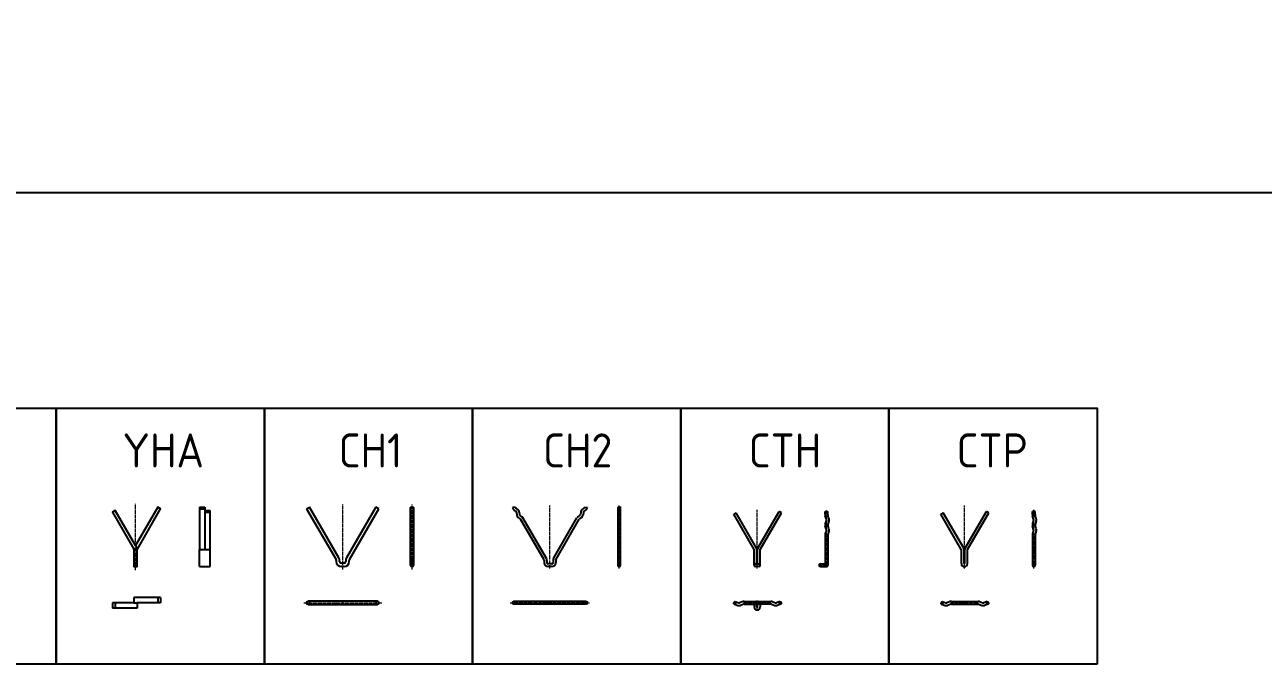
# Model space of a CAD drawing. Header units: millimetres. Extents: x -1950 to 46825, y 0 to 25443.
# Drawn here: x 20800 to 24436, y 12821 to 14700 of the extents above; entities that cross this region are included whole.
import ezdxf
from ezdxf.enums import TextEntityAlignment as Align

# ---------------------------------------------------------------- set-up
doc = ezdxf.new("R2010")
doc.units = ezdxf.units.MM
doc.linetypes.add('AM_DIN_F_W050', pattern=[6.25, 4.75, -1.5])
doc.linetypes.add('AM_DIN_G_W050', pattern=[13.75, 9.75, -1.5, 1, -1.5])
doc.layers.add('AM_VIEWS', color=1, linetype='Continuous', lineweight=25, plot=False)
for name, color, linetype in [('ANCHOR', 7, 'Continuous'), ('ST ANKER', 3, 'Continuous'), ('Text_5', 1, 'Continuous')]:
    doc.layers.add(name, color=color, linetype=linetype)
for name, color, linetype, lineweight in [('CENTER', 4, 'AM_DIN_G_W050', 35), ('Mitte_018', 4, 'AM_DIN_G_W050', 18), ('Verdeckt_025', 3, 'AM_DIN_F_W050', 25)]:
    doc.layers.add(name, color=color, linetype=linetype, lineweight=lineweight)
doc.styles.add('ISOCP', font='isocp.shx', dxfattribs={"height": 7})

# ---------------------------------------------------------------- blocks, each defined once
blk = doc.blocks.new('*U444')
at = {"layer": 'ANCHOR', "color": 0, "linetype": 'ByBlock', "lineweight": -2}
blk.add_line((0, 62.1), (3.3, 56.5), dxfattribs=at)
blk.add_arc((-8, 50), 3, 0, 30, dxfattribs=at)
at = {"layer": 'Mitte_018'}
blk.add_line((0, -10), (0, 185), dxfattribs=at)
at = {"layer": 'ST ANKER'}
for points in [[(5.4, 51.5), (73.8, 170), (65.2, 175), (0, 62.1), (-59.4, 165), (-68, 160), (-5.4, 51.5)], [(-5, 50), (-5, 0), (5, 0), (5, 50)]]:
    blk.add_lwpolyline(points, dxfattribs=at)
for centre, radius, start, end in [((-8, 50), 13, 0, 30), ((8, 50), 3, 150, 180)]:
    blk.add_arc(centre, radius, start, end, dxfattribs=at)
blk = doc.blocks.new('*U445')
at = {"layer": 'ST ANKER'}
for p, q in [((-16, 175), (0, 175)), ((-16, 175), (-16, 50)), ((-16, 170), (0, 170)), ((0, 175), (0, 50)), ((0, 165), (16, 165)), ((0, 160), (16, 160)), ((16, 50), (16, 165)), ((-16, 50), (16, 50)), ((-16, 0), (-16, 50)), ((16, 0), (16, 50)), ((-16, 0), (16, 0))]:
    blk.add_line(p, q, dxfattribs=at)
blk = doc.blocks.new('*U446')
at = {"layer": 'ST ANKER'}
for p, q in [((-5, 16), (-5, 0)), ((73.8, 16), (-5, 16)), ((65.2, 16), (65.2, 0)), ((73.8, 16), (73.8, 0)), ((-68, 0), (-68, -16)), ((-5, 0), (-68, 0)), ((5, -16), (-68, -16)), ((-59.4, 0), (-59.4, -16)), ((-5, 0), (5, 0)), ((5, 0), (5, -16)), ((73.8, 0), (5, 0))]:
    blk.add_line(p, q, dxfattribs=at)
blk = doc.blocks.new('*U450')
at = {"layer": 'Mitte_018'}
blk.add_line((0, -8.8), (0, 183.8), dxfattribs=at)
at = {"layer": 'ST ANKER'}
for p, q in [((-106, 170), (-97.3, 175)), ((-106, 170), (-19.7, 20.5)), ((-11, 25.5), (-97.3, 175)), ((97.3, 175), (11, 25.5)), ((19.7, 20.5), (106, 170)), ((106, 170), (97.3, 175)), ((-19, 18), (-19, 15)), ((-9, 15), (-9, 18)), ((4, 10), (-4, 10)), ((9, 18), (9, 15)), ((19, 15), (19, 18)), ((4, 0), (-4, 0))]:
    blk.add_line(p, q, dxfattribs=at)
for centre, radius, start, end in [((-24, 18), 5, 360, 390), ((-4, 15), 15, 180, 270), ((-24, 18), 15, 360, 390), ((-4, 15), 5, 180, 270), ((4, 15), 5, 270, 360), ((4, 15), 15, 270, 360), ((24, 18), 15, 150, 180), ((24, 18), 5, 150, 180)]:
    blk.add_arc(centre, radius, start, end, dxfattribs=at)
blk = doc.blocks.new('*U451')
at = {"layer": 'Mitte_018'}
blk.add_line((0, -8.5), (0, 183.5), dxfattribs=at)
at = {"layer": 'ST ANKER'}
for p, q in [((-5, 172.5), (-5, 5)), ((5, 5), (5, 172.5)), ((5, 18), (-5, 18))]:
    blk.add_line(p, q, dxfattribs=at)
blk.add_arc((0, 5), 5, 180, 360, dxfattribs=at)
blk.add_ellipse((0, 172.5), major_axis=(-5, 0), ratio=0.5, dxfattribs=at)
at = {"layer": 'Verdeckt_025'}
blk.add_arc((0, 5), 5, 0, 180, dxfattribs=at)
blk = doc.blocks.new('*U452')
at = {"layer": 'Mitte_018'}
for p, q in [((-114.4832, 0), (114.4832, 0)), ((0, -5.5), (0, 5.5))]:
    blk.add_line(p, q, dxfattribs=at)
at = {"layer": 'ST ANKER'}
for p, q in [((101.6532, 5), (-101.6532, 5)), ((-101.6532, -5), (101.6532, -5))]:
    blk.add_line(p, q, dxfattribs=at)
for centre in [(-101.6532, 0), (101.6532, 0)]:
    blk.add_ellipse(centre, major_axis=(0, 5), ratio=0.866, dxfattribs=at)
blk = doc.blocks.new('*U457')
at = {"layer": 'Mitte_018'}
blk.add_line((0, -5), (0, 180), dxfattribs=at)
at = {"layer": 'ST ANKER'}
for p, q in [((-4, 174.5), (-4, 4)), ((4, 4), (4, 174.5))]:
    blk.add_line(p, q, dxfattribs=at)
blk.add_arc((0, 4), 4, 180, 360, dxfattribs=at)
blk.add_ellipse((0, 174.5), major_axis=(-4, 0), ratio=0.125, dxfattribs=at)
at = {"layer": 'Verdeckt_025'}
blk.add_arc((0, 4), 4, 0, 180, dxfattribs=at)
blk = doc.blocks.new('*U456')
at = {"layer": 'Mitte_018'}
blk.add_line((0, -5), (0, 180), dxfattribs=at)
at = {"layer": 'ST ANKER'}
for p, q in [((-102, 175), (-110, 174.1)), ((-99.8, 161.8), (-105.2, 165.8)), ((-95.1, 168.3), (-100.4, 172.2)), ((-98.2, 159.1), (-97.5, 152.5)), ((-90.3, 160), (-89.5, 153.3)), ((-82.6, 146.6), (-87.9, 150.6)), ((82.6, 146.6), (87.9, 150.6)), ((90.3, 160), (89.5, 153.3)), ((95.1, 168.3), (100.4, 172.2)), ((98.2, 159.1), (97.5, 152.5)), ((99.8, 161.8), (105.2, 165.8)), ((102, 175), (110, 174.1)), ((-87.3, 140.2), (-92.7, 144.1)), ((-17.5, 20), (-86.2, 139)), ((-10.6, 24), (-79.3, 143)), ((10.6, 24), (79.3, 143)), ((17.5, 20), (86.2, 139)), ((87.3, 140.2), (92.7, 144.1)), ((-17, 18), (-17, 12)), ((-9, 18), (-9, 12)), ((-9, 18), (-9, 12)), ((5, 8), (-5, 8)), ((9, 18), (9, 12)), ((9, 18), (9, 12)), ((17, 18), (17, 12)), ((5, 0), (-5, 0))]:
    blk.add_line(p, q, dxfattribs=at)
for centre, radius, start, end in [((-98, 175.4), 12, 186.4062, 233.5938), ((-98, 175.4), 4, 186.4062, 233.5938), ((-102.2, 158.6), 4, 6.4062, 53.5938), ((-85.5, 153.8), 12, 186.4062, 233.5938), ((-102.2, 158.6), 12, 6.4062, 53.5938), ((-85.5, 153.8), 4, 186.4062, 233.5938), ((-89.7, 137), 12, 30, 53.5938), ((89.7, 137), 12, 126.4062, 150), ((85.5, 153.8), 4, 306.4062, 353.5938), ((102.2, 158.6), 12, 126.4062, 173.5938), ((85.5, 153.8), 12, 306.4062, 353.5938), ((102.2, 158.6), 4, 126.4062, 173.5938), ((98, 175.4), 4, 306.4062, 353.5938), ((98, 175.4), 12, 306.4062, 353.5938), ((-89.7, 137), 4, 30, 53.5938), ((89.7, 137), 4, 126.4062, 150), ((-21, 18), 4, 0, 30), ((-5, 12), 12, 180, 270), ((-5, 12), 12, 180, 270), ((-21, 18), 12, 0, 30), ((-5, 12), 4, 180, 270), ((-5, 12), 4, 180, 270), ((5, 12), 4, 270, 360), ((5, 12), 12, 270, 360), ((5, 12), 4, 270, 360), ((5, 12), 12, 270, 360), ((21, 18), 12, 150, 180), ((21, 18), 4, 150, 180)]:
    blk.add_arc(centre, radius, start, end, dxfattribs=at)
blk = doc.blocks.new('*U458')
at = {"layer": 'ANCHOR', "color": 0, "linetype": 'ByBlock', "lineweight": -2}
blk.add_arc((-13, 0), 4, 270, 450, dxfattribs=at)
at = {"layer": 'Mitte_018'}
for p, q in [((-116.60395, 0), (116.60395, 0)), ((0, -4.5), (0, 4.5))]:
    blk.add_line(p, q, dxfattribs=at)
at = {"layer": 'ST ANKER'}
for p, q in [((106.60395, 4), (-106.60395, 4)), ((106.60395, -4), (-106.60395, -4))]:
    blk.add_line(p, q, dxfattribs=at)
blk.add_arc((13, 0), 4, 90, 270, dxfattribs=at)
for centre, major_axis in [((-106.60395, 0), (0, -4)), ((106.60395, 0), (-4, 0))]:
    blk.add_ellipse(centre, major_axis=major_axis, ratio=1, dxfattribs=at)
blk = doc.blocks.new('*U463')
at = {"layer": 'CENTER'}
blk.add_line((-23.5, 4), (0, 4), dxfattribs=at)
at = {"layer": 'Mitte_018'}
blk.add_line((0, 4), (0, 167.2), dxfattribs=at)
at = {"layer": 'ST ANKER'}
for p, q in [((-4, 152.9), (-4, 162.2)), ((-4, 162.2), (4, 162.2)), ((-4, 157.9), (4, 157.9)), ((-0.2, 139.1), (-3.4, 149.3)), ((4, 152.9), (4, 162.2)), ((7.4, 141.6), (4.2, 151.7)), ((-0.2, 136.7), (-3.4, 126.6)), ((-0.2, 109.1), (-3.4, 119.3)), ((7.4, 134.3), (4.2, 124.1)), ((7.4, 111.6), (4.2, 121.7)), ((-4, 92.9), (-4, 8.5)), ((-0.2, 106.7), (-3.4, 96.6)), ((4, 92.9), (4, 4)), ((7.4, 104.3), (4.2, 94.1)), ((-4, 50), (4, 50)), ((-17, 8), (-4.5, 8)), ((-17, 0), (0, 0))]:
    blk.add_line(p, q, dxfattribs=at)
for centre, radius, start, end in [((8, 152.9), 12, 180, 197.7408), ((8, 152.9), 4, 180, 197.7408), ((8, 122.9), 12, 162.2592, 180), ((8, 122.9), 12, 180, 197.7408), ((-4, 137.9), 4, 342.2592, 377.7408), ((-4, 107.9), 4, 342.2592, 377.7408), ((8, 122.9), 4, 162.2592, 180), ((8, 122.9), 4, 180, 197.7408), ((-4, 137.9), 12, 342.2592, 377.7408), ((-4, 107.9), 12, 342.2592, 377.7408), ((8, 92.9), 12, 162.2592, 180), ((8, 92.9), 4, 162.2592, 180), ((-17, 4), 4, 90, 270), ((-4.5, 8.5), 0.5, 270, 0), ((0, 4), 4, 270, 0)]:
    blk.add_arc(centre, radius, start, end, dxfattribs=at)
at = {"layer": 'Verdeckt_025'}
blk.add_arc((-17, 4), 4, 270, 90, dxfattribs=at)
blk = doc.blocks.new('*U462')
at = {"layer": 'Mitte_018'}
blk.add_line((0, -5), (0, 167.3), dxfattribs=at)
at = {"layer": 'ST ANKER'}
for p, q in [((-68.9, 153.9), (-62, 157.9)), ((-9.1, 50.2), (-68.9, 153.9)), ((-2.1, 54.2), (-62, 157.9)), ((2.1, 54.2), (64.5, 162.3)), ((9.1, 50.2), (71.4, 158.3)), ((71.4, 158.3), (64.5, 162.3)), ((-9, 4), (-9, 50)), ((-1, 8), (-1, 50)), ((1, 8), (1, 50)), ((9, 4), (9, 50)), ((-5, 8), (-1, 8)), ((1, 8), (-1, 8)), ((1, 8), (5, 8)), ((5, 0), (-5, 0))]:
    blk.add_line(p, q, dxfattribs=at)
for centre, radius, start, end in [((-9.5, 50), 0.5, 360, 390), ((-9.5, 50), 8.5, 360, 390), ((9.5, 50), 8.5, 150, 180), ((9.5, 50), 0.5, 150, 180), ((-5, 4), 4, 90, 270), ((5, 4), 4, 270, 90)]:
    blk.add_arc(centre, radius, start, end, dxfattribs=at)
blk = doc.blocks.new('*U464')
at = {"layer": 'Mitte_018'}
for p, q in [((-40.5, 0), (40.5, 0)), ((0, -23.5), (0, 6.5))]:
    blk.add_line(p, q, dxfattribs=at)
at = {"layer": 'ST ANKER'}
for p, q in [((-64.3, 3.4), (-54.2, 0.2)), ((-41.6, 3.4), (-51.7, 0.2)), ((-38, 4), (-5, 4)), ((-1, -12), (-1, 0)), ((-1, 0), (-1, -12)), ((1, -12), (1, 0)), ((5, 4), (40.5, 4)), ((44.1, 3.4), (54.2, 0.2)), ((66.8, 3.4), (56.7, 0.2)), ((-66.7, -4.2), (-56.6, -7.4)), ((-39.2, -4.2), (-49.3, -7.4)), ((-38, -4), (-5, -4)), ((-9, -4), (-9, -12)), ((40.5, -4), (5, -4)), ((9, -4), (9, -12)), ((41.7, -4.2), (51.8, -7.4)), ((69.2, -4.2), (59.1, -7.4))]:
    blk.add_line(p, q, dxfattribs=at)
for centre, radius, start, end in [((-53, 4), 4, 252.425, 287.575), ((-38, -8), 12, 90, 107.575), ((-5, 0), 4, 270, 450), ((5, 0), 4, 90, 270), ((40.5, -8), 12, 72.425, 90), ((55.5, 4), 4, 252.425, 287.575), ((-53, 4), 12, 252.425, 287.575), ((-38, -8), 4, 90, 107.575), ((0, -12), 9, 180, 360), ((0, -12), 1, 180, 360), ((40.5, -8), 4, 72.425, 90), ((55.5, 4), 12, 252.425, 287.575)]:
    blk.add_arc(centre, radius, start, end, dxfattribs=at)
for centre, major_axis in [((-65.5, -0.4), (1.21, 3.81)), ((68, -0.4), (-1.21, 3.81))]:
    blk.add_ellipse(centre, major_axis=major_axis, ratio=0.699613, dxfattribs=at)
blk = doc.blocks.new('*U469')
at = {"layer": 'Mitte_018'}
blk.add_line((0, -5), (0, 180), dxfattribs=at)
at = {"layer": 'ST ANKER'}
for p, q in [((-68.9, 153.9), (-62, 157.9)), ((-9.1, 50.2), (-68.9, 153.9)), ((-2.1, 54.2), (-62, 157.9)), ((2.1, 54.2), (64.5, 162.3)), ((9.1, 50.2), (71.4, 158.3)), ((71.4, 158.3), (64.5, 162.3)), ((-9, 9), (-9, 50)), ((-1, 9), (-1, 50)), ((1, 9), (1, 50)), ((9, 9), (9, 50))]:
    blk.add_line(p, q, dxfattribs=at)
for centre, radius, start, end in [((-9.5, 50), 0.5, 0, 30), ((-9.5, 50), 8.5, 0, 30), ((9.5, 50), 8.5, 150, 180), ((9.5, 50), 0.5, 150, 180), ((0, 9), 9, 180, 360), ((0, 9), 1, 180, 360)]:
    blk.add_arc(centre, radius, start, end, dxfattribs=at)
blk = doc.blocks.new('*U470')
at = {"layer": 'ANCHOR', "color": 0, "linetype": 'ByBlock', "lineweight": -2}
for centre, radius in [((-4, 137.9), 4), ((-4, 107.9), 4), ((-4, 137.9), 12), ((-4, 107.9), 12)]:
    blk.add_arc(centre, radius, 342.2592, 377.7408, dxfattribs=at)
at = {"layer": 'Mitte_018'}
blk.add_line((0, -5), (0, 167.2), dxfattribs=at)
at = {"layer": 'ST ANKER'}
for p, q in [((-4, 152.9), (-4, 162.2)), ((4, 162.2), (-4, 162.2)), ((4, 157.9), (-4, 157.9)), ((-0.2, 139.1), (-3.4, 149.3)), ((4, 152.9), (4, 162.2)), ((7.4, 141.6), (4.2, 151.7)), ((-0.2, 136.7), (-3.4, 126.6)), ((-0.2, 109.1), (-3.4, 119.3)), ((7.4, 134.3), (4.2, 124.1)), ((7.4, 111.6), (4.2, 121.7)), ((-4, 92.9), (-4, 4)), ((-0.2, 106.7), (-3.4, 96.6)), ((4, 92.9), (4, 4)), ((7.4, 104.3), (4.2, 94.1)), ((-4, 50), (4, 50))]:
    blk.add_line(p, q, dxfattribs=at)
for centre, radius, start, end in [((8, 152.9), 12, 180, 197.7408), ((8, 152.9), 4, 180, 197.7408), ((8, 122.9), 12, 162.2592, 197.7408), ((8, 122.9), 4, 162.2592, 197.7408), ((8, 92.9), 12, 162.2592, 180), ((8, 92.9), 4, 162.2592, 180), ((0, 4), 4, 180, 360)]:
    blk.add_arc(centre, radius, start, end, dxfattribs=at)
at = {"layer": 'Verdeckt_025'}
blk.add_arc((0, 4), 4, 0, 180, dxfattribs=at)
blk = doc.blocks.new('*U468')
at = {"layer": 'ANCHOR', "color": 0, "linetype": 'ByBlock', "lineweight": -2}
for p, q in [((-64.3, 3.4), (-54.2, 0.2)), ((-41.6, 3.4), (-51.8, 0.2)), ((-38, 4), (40.5, 4)), ((-1, 4), (-1, -4)), ((1, 4), (1, -4)), ((44.1, 3.4), (54.3, 0.2)), ((66.8, 3.4), (56.7, 0.2)), ((-66.8, -4.2), (-56.6, -7.4)), ((-39.2, -4.2), (-49.3, -7.4)), ((-38, -4), (40.5, -4)), ((41.7, -4.2), (51.8, -7.4)), ((69.3, -4.2), (59.1, -7.4))]:
    blk.add_line(p, q, dxfattribs=at)
for centre, radius, start, end in [((-53, 4), 4, 252.2592, 287.7408), ((-38, -8), 12, 90, 107.7408), ((40.5, -8), 12, 72.2592, 90), ((55.5, 4), 4, 252.2592, 287.7408), ((-53, 4), 12, 252.2592, 287.7408), ((-38, -8), 4, 90, 107.7408), ((40.5, -8), 4, 72.2592, 90), ((55.5, 4), 12, 252.2592, 287.7408)]:
    blk.add_arc(centre, radius, start, end, dxfattribs=at)
for centre, major_axis, ratio in [((-65.5, -0.4), (1.22, 3.81), 0.699612), ((68, -0.4), (-1.22, 3.81), 0.699613)]:
    blk.add_ellipse(centre, major_axis=major_axis, ratio=ratio, dxfattribs=at)
at = {"layer": 'CENTER'}
for p, q in [((-40.5, 0), (40.5, 0)), ((0, -4.4), (0, 4.4))]:
    blk.add_line(p, q, dxfattribs=at)

msp = doc.modelspace()

# ---------------------------------------------------------------- linework, layer by layer
at = {"layer": 'AM_VIEWS'}
for points in [[(17225.1, 19824.7), (46824.7, 19824.7), (46824.7, 14205.9), (17225.1, 14205.9)], [(20892.5, 12821.1), (20281.2, 12821.1), (20281.2, 13573.6), (20892.5, 13573.6)], [(21503.7, 12821.1), (20892.5, 12821.1), (20892.5, 13573.6), (21503.7, 13573.6)], [(22114.9, 12821.1), (21503.7, 12821.1), (21503.7, 13573.6), (22114.9, 13573.6)], [(22726.1, 12821.1), (22114.9, 12821.1), (22114.9, 13573.6), (22726.1, 13573.6)], [(23337.4, 12821.1), (22726.1, 12821.1), (22726.1, 13573.6), (23337.4, 13573.6)], [(23948.6, 12821.1), (23337.4, 12821.1), (23337.4, 13573.6), (23948.6, 13573.6)]]:
    msp.add_lwpolyline(points, close=True, dxfattribs=at)

# ---------------------------------------------------------------- block references
at = {"layer": 'ST ANKER'}
for name, p in [('*U444', (21125.1, 13107.9)), ('*U445', (21328.5, 13107.9)), ('*U450', (21733.5, 13107.9)), ('*U451', (21937, 13107.9)), ('*U456', (22342, 13107.9)), ('*U457', (22545.5, 13107.9)), ('*U462', (22950.4, 13107.9)), ('*U463', (23153.9, 13107.9)), ('*U469', (23558.9, 13107.9)), ('*U470', (23762.4, 13107.9)), ('*U446', (21125.1, 13001.6)), ('*U452', (21733.5, 13001.6)), ('*U458', (22342, 13001.6)), ('*U464', (22950.4, 13001.6)), ('*U468', (23558.9, 13001.6))]:
    msp.add_blockref(name, p, dxfattribs=at)

# ---------------------------------------------------------------- texts
at = {"layer": 'Text_5', "style": 'ISOCP'}
for s, p in [('YHA', (21206.5, 13449.3)), ('CH1', (21815, 13449.3)), ('CH2', (22423.4, 13449.3)), ('CTH', (23031.9, 13449.3)), ('CTP', (23640.4, 13449.3))]:
    msp.add_text(s, height=100, dxfattribs=at).set_placement(p, align=Align.MIDDLE_CENTER)

doc.saveas('drawing.dxf')
